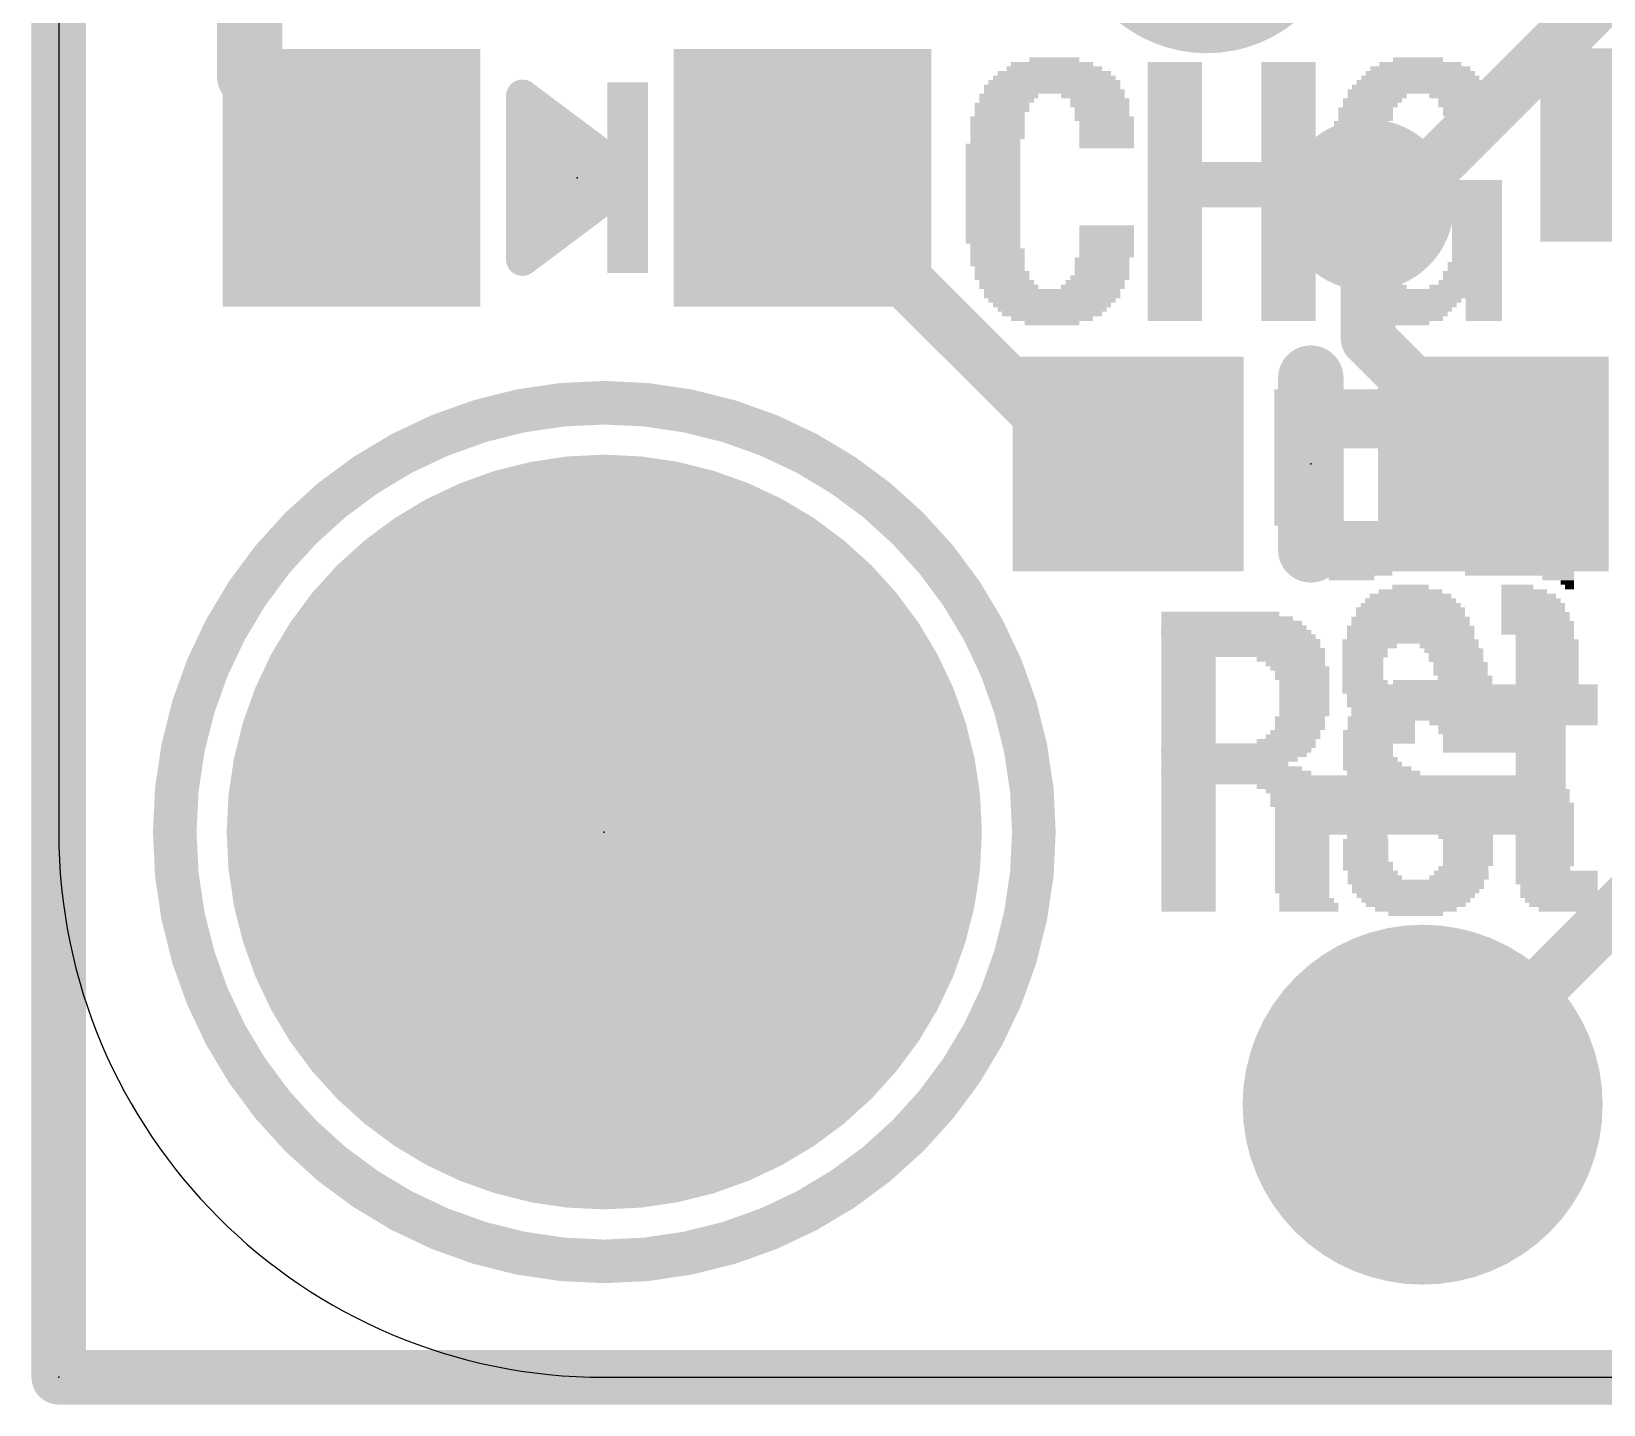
# Model space of a CAD drawing. Extents: x -0.1 to 50.8, y -0.1 to 23.
# Drawn here: x -0.13 to 7.19, y -0.13 to 6.27 of the extents above; entities that cross this region are included whole.
import ezdxf

# ---------------------------------------------------------------- set-up
doc = ezdxf.new("R2010")
doc.units = 0
for name, color, linetype in [('1', 12, 'CONTINUOUS'), ('16', 5, 'CONTINUOUS'), ('17', 110, 'CONTINUOUS'), ('18', 110, 'CONTINUOUS'), ('20', 53, 'CONTINUOUS'), ('200', 40, 'CONTINUOUS'), ('201', 6, 'CONTINUOUS'), ('21', 40, 'CONTINUOUS'), ('23', 40, 'CONTINUOUS')]:
    doc.layers.add(name, color=color, linetype=linetype)

# ---------------------------------------------------------------- blocks, each defined once
blk = doc.blocks.new('RECT')
blk.add_solid([(-0.5, -0.5), (0.5, -0.5), (-0.5, 0.5), (0.5, 0.5)])
blk = doc.blocks.new('ROUNDP')
at = {"const_width": 0.5}
blk.add_lwpolyline([(0, -0.25, 1), (0, 0.25, 1), (0, -0.25)], format="xyb", dxfattribs=at)
blk = doc.blocks.new('OFFSETP100')
at = {"const_width": 1}
blk.add_lwpolyline([(0, 0), (1, 0)], dxfattribs=at)
at = {"const_width": 0.5}
for points in [[(0, 0.25, 1), (0, -0.25)], [(1, -0.25, 1), (1, 0.25)]]:
    blk.add_lwpolyline(points, format="xyb", dxfattribs=at)
blk = doc.blocks.new('ROUNDV')
at = {"const_width": 0.5}
blk.add_lwpolyline([(0, -0.25, 1), (0, 0.25, 1), (0, -0.25)], format="xyb", dxfattribs=at)

msp = doc.modelspace()

# ---------------------------------------------------------------- linework, layer by layer
at = {"layer": '1'}
for points, const_width in [([(0, 22.86), (0, 0)], 0.254), ([(0.889, 6.062), (0.889, 9.144)], 0.3048), ([(1.363, 5.588), (0.889, 6.062)], 0.3048), ([(1.363, 5.588), (1.363, 5.6855)], 0.3048), ([(3.463, 5.588), (3.849, 5.588)], 0.254), ([(3.463, 5.588), (4.7965, 4.2545)], 0.254), ([(6.096, 5.461), (6.096, 5.3975)], 0.254), ([(6.096, 4.8378), (6.096, 5.461)], 0.254), ([(6.6793, 4.2545), (6.096, 4.8378)], 0.254), ([(4.7965, 4.2545), (4.9793, 4.2545)], 0.254), ([(8.04, 2.96), (6.35, 1.27)], 0.254), ([(0, 0), (45.72, 0)], 0.254)]:
    msp.add_lwpolyline(points, dxfattribs=dict(at, const_width=const_width))
for points, const_width in [([(0.9429, 6.1159, 1), (0.8351, 6.0081)], 0.1524), ([(0.8128, 6.062, 1), (0.9652, 6.062)], 0.1524), ([(1.4392, 5.6855, 1), (1.2868, 5.6855)], 0.1524), ([(1.3091, 5.5341, 1), (1.4169, 5.6419)], 0.1524), ([(3.463, 5.6515, 1), (3.463, 5.5245)], 0.127), ([(3.5079, 5.6329, 1), (3.4181, 5.5431)], 0.127), ([(3.849, 5.5245, 1), (3.849, 5.6515)], 0.127), ([(1.2868, 5.588, 1), (1.4392, 5.588)], 0.1524), ([(6.1595, 5.461, 1), (6.0325, 5.461)], 0.127), ([(6.1595, 5.461, 1), (6.0325, 5.461)], 0.127), ([(6.0325, 5.3975, 1), (6.1595, 5.3975)], 0.127), ([(6.1409, 4.8827, 1), (6.0511, 4.7929)], 0.127), ([(6.0325, 4.8378, 1), (6.1595, 4.8378)], 0.127), ([(4.7965, 4.318, 1), (4.7965, 4.191)], 0.127), ([(4.7516, 4.2096, 1), (4.8414, 4.2994)], 0.127), ([(4.9793, 4.191, 1), (4.9793, 4.318)], 0.127), ([(6.6344, 4.2096, 1), (6.7242, 4.2994)], 0.127), ([(6.3051, 1.3149, 1), (6.3949, 1.2251)], 0.127), ([(0, 0.0635, 1), (0, -0.0635)], 0.127), ([(-0.0635, 0, 1), (0.0635, 0)], 0.127)]:
    msp.add_lwpolyline(points, format="xyb", dxfattribs=dict(at, const_width=const_width))
at = {"layer": '16', "const_width": 0.254}
for points in [[(0, 0), (0, 22.86)], [(8.509, 7.747), (6.223, 5.461)], [(6.223, 5.461), (6.096, 5.461)], [(38.1, 0), (0, 0)]]:
    msp.add_lwpolyline(points, dxfattribs=at)
at = {"layer": '16', "const_width": 0.127}
for points in [[(6.096, 5.5245, 1), (6.096, 5.3975)], [(6.1781, 5.5059, 1), (6.2679, 5.4161)], [(6.223, 5.3975, 1), (6.223, 5.5245)], [(0, 0.0635, 1), (0, -0.0635)], [(-0.0635, 0, 1), (0.0635, 0)]]:
    msp.add_lwpolyline(points, format="xyb", dxfattribs=at)
at = {"layer": '20'}
for p, q in [((0, 8.89), (0, 2.54)), ((2.54, 0), (48.26, 0))]:
    msp.add_line(p, q, dxfattribs=at)
msp.add_arc((2.54, 2.54), 2.54, 180, 270, dxfattribs=at)
at = {"layer": '21'}
for points, const_width in [([(2.667, 5.588), (2.159, 5.969)], 0.1524), ([(2.159, 5.969), (2.159, 5.207)], 0.1524), ([(2.159, 5.9436), (2.1929, 5.9436)], 0.1524), ([(2.159, 5.7912), (2.3961, 5.7912)], 0.1524), ([(2.159, 5.6388), (2.5993, 5.6388)], 0.1524), ([(2.159, 5.207), (2.667, 5.588)], 0.1524), ([(2.159, 5.4864), (2.5315, 5.4864)], 0.1524), ([(2.159, 5.334), (2.3283, 5.334)], 0.1524), ([(5.8293, 4.6545), (5.8293, 3.8545)], 0.3048)]:
    msp.add_lwpolyline(points, dxfattribs=dict(at, const_width=const_width))
for points, const_width in [([(2.1819, 5.9995, 1), (2.1361, 5.9385)], 0.0762), ([(2.1971, 5.969, 1), (2.1209, 5.969)], 0.0762), ([(2.159, 5.9817, 1), (2.159, 5.9055)], 0.0762), ([(2.1929, 5.9055, 1), (2.1929, 5.9817)], 0.0762), ([(2.159, 5.8293, 1), (2.159, 5.7531)], 0.0762), ([(2.3961, 5.7531, 1), (2.3961, 5.8293)], 0.0762), ([(2.159, 5.6769, 1), (2.159, 5.6007)], 0.0762), ([(2.5993, 5.6007, 1), (2.5993, 5.6769)], 0.0762), ([(2.6899, 5.5575, 1), (2.6441, 5.6185)], 0.0762), ([(2.6441, 5.5575, 1), (2.6899, 5.6185)], 0.0762), ([(2.159, 5.5245, 1), (2.159, 5.4483)], 0.0762), ([(2.5315, 5.4483, 1), (2.5315, 5.5245)], 0.0762), ([(2.159, 5.3721, 1), (2.159, 5.2959)], 0.0762), ([(2.3283, 5.2959, 1), (2.3283, 5.3721)], 0.0762), ([(2.1361, 5.2375, 1), (2.1819, 5.1765)], 0.0762), ([(2.1209, 5.207, 1), (2.1971, 5.207)], 0.0762), ([(5.9055, 4.6545, 1), (5.7531, 4.6545)], 0.1524), ([(2.54, 0.54, 1), (2.54, 4.54, 1), (2.54, 0.54)], 0.2032), ([(5.7531, 3.8545, 1), (5.9055, 3.8545)], 0.1524)]:
    msp.add_lwpolyline(points, format="xyb", dxfattribs=dict(at, const_width=const_width))
at = {"layer": '23'}
for p in [(2.413, 5.588), (5.8293, 4.2545), (2.54, 2.54), (0, 0)]:
    msp.add_point(p, dxfattribs=at)

# ---------------------------------------------------------------- block references
at = {"layer": '1'}
for p, xscale, yscale, rotation in [((1.363, 5.588), 1.2, 1.2, 270), ((3.463, 5.588), 1.2, 1.2, 270), ((7.348, 5.7405), 0.9, 0.9, 180)]:
    msp.add_blockref('RECT', p, dxfattribs=dict(at, xscale=xscale, yscale=yscale, rotation=rotation))
at = {"layer": '1', "xscale": 1.075}
for p in [(4.9793, 4.2545), (6.6793, 4.2545)]:
    msp.add_blockref('RECT', p, dxfattribs=at)
at = {"layer": '17', "rotation": 270}
for name, p, xscale, yscale in [('OFFSETP100', (5.345, 8.13), 1.308, 1.308), ('OFFSETP100', (5.345, 8.13), 1.308, 1.308), ('ROUNDP', (2.54, 2.54), 3.516, 3.516), ('ROUNDP', (2.54, 2.54), 3.516, 3.516), ('ROUNDP', (6.35, 1.27), 1.6764, 1.6764), ('ROUNDP', (6.35, 1.27), 1.6764, 1.6764)]:
    msp.add_blockref(name, p, dxfattribs=dict(at, xscale=xscale, yscale=yscale))
at = {"layer": '18', "xscale": 0.8001, "yscale": 0.8001}
msp.add_blockref('ROUNDV', (6.096, 5.461), dxfattribs=at)
msp.add_blockref('ROUNDV', (6.096, 5.461), dxfattribs=at)
at = {"layer": '200', "yscale": 0.0212}
for p, xscale in [((4.6353, 6.1381), 0.2328), ((6.3286, 6.1381), 0.2328), ((4.6353, 6.0746), 0.5291), ((4.6353, 6.0958), 0.4445), ((4.6247, 6.1169), 0.381), ((5.1962, 6.1169), 0.254), ((5.1962, 6.0958), 0.254), ((5.1962, 6.0746), 0.254), ((5.7254, 6.1169), 0.254), ((5.7254, 6.0958), 0.254), ((5.7254, 6.0746), 0.254), ((6.3392, 6.0746), 0.508), ((6.3392, 6.0958), 0.4657), ((6.3392, 6.1169), 0.381), ((4.6247, 6.0111), 0.635), ((4.6353, 6.0323), 0.6138), ((4.6353, 6.0534), 0.5715), ((5.1962, 6.0534), 0.254), ((5.1962, 6.0323), 0.254), ((5.1962, 6.0111), 0.254), ((5.7254, 6.0534), 0.254), ((5.7254, 6.0323), 0.254), ((5.7254, 6.0111), 0.254), ((6.3392, 6.0111), 0.635), ((6.3392, 6.0323), 0.5926), ((6.3392, 6.0534), 0.5503), ((4.3919, 5.9264), 0.254), ((4.4237, 5.9688), 0.2752), ((4.4131, 5.9476), 0.254), ((4.6353, 5.9899), 0.6561), ((4.8152, 5.9688), 0.2963), ((4.847, 5.9476), 0.2752), ((4.847, 5.9264), 0.2752), ((5.1962, 5.9899), 0.254), ((5.1962, 5.9688), 0.254), ((5.1962, 5.9476), 0.254), ((5.1962, 5.9264), 0.254), ((5.7254, 5.9899), 0.254), ((5.7254, 5.9688), 0.254), ((5.7254, 5.9476), 0.254), ((5.7254, 5.9264), 0.254), ((6.1169, 5.9476), 0.2752), ((6.1063, 5.9264), 0.254), ((6.3286, 5.9899), 0.6561), ((6.1381, 5.9688), 0.2752), ((6.5297, 5.9688), 0.2963), ((6.5508, 5.9476), 0.254), ((6.5614, 5.9264), 0.2752), ((4.3707, 5.8629), 0.254), ((4.3919, 5.9053), 0.254), ((4.3813, 5.8841), 0.2328), ((4.8681, 5.8629), 0.2752), ((4.8576, 5.9053), 0.254), ((4.8576, 5.8841), 0.254), ((5.1962, 5.9053), 0.254), ((5.1962, 5.8841), 0.254), ((5.1962, 5.8629), 0.254), ((5.7254, 5.9053), 0.254), ((5.7254, 5.8841), 0.254), ((5.7254, 5.8629), 0.254), ((6.0852, 5.9053), 0.254), ((6.0852, 5.8841), 0.254), ((6.0852, 5.8629), 0.254), ((6.572, 5.9053), 0.254), ((6.572, 5.8841), 0.254), ((6.5826, 5.8629), 0.2328), ((4.3707, 5.8418), 0.254), ((4.3707, 5.8206), 0.254), ((4.3707, 5.7994), 0.254), ((4.3707, 5.7783), 0.254), ((4.8787, 5.8418), 0.254), ((4.8787, 5.8206), 0.254), ((4.8787, 5.7994), 0.254), ((4.8787, 5.7783), 0.254), ((5.1962, 5.8418), 0.254), ((5.1962, 5.8206), 0.254), ((5.1962, 5.7994), 0.254), ((5.1962, 5.7783), 0.254), ((5.7254, 5.8418), 0.254), ((5.7254, 5.8206), 0.254), ((5.7254, 5.7994), 0.254), ((5.7254, 5.7783), 0.254), ((6.064, 5.8418), 0.254), ((6.064, 5.8206), 0.254), ((6.064, 5.7994), 0.254), ((6.064, 5.7783), 0.254), ((6.5826, 5.8418), 0.2328), ((6.5826, 5.8206), 0.2328), ((6.5826, 5.7994), 0.2328), ((6.5826, 5.7783), 0.2328), ((4.3496, 5.7359), 0.254), ((4.3496, 5.7148), 0.254), ((4.3602, 5.7571), 0.2328), ((4.8787, 5.7571), 0.254), ((4.8787, 5.7359), 0.254), ((5.1962, 5.7571), 0.254), ((5.1962, 5.7359), 0.254), ((5.1962, 5.7148), 0.254), ((5.7254, 5.7571), 0.254), ((5.7254, 5.7359), 0.254), ((5.7254, 5.7148), 0.254), ((6.0428, 5.7148), 0.254), ((6.064, 5.7571), 0.254), ((6.0534, 5.7359), 0.2328), ((4.3496, 5.6936), 0.254), ((4.3496, 5.6724), 0.254), ((4.3496, 5.6513), 0.254), ((4.3496, 5.6301), 0.254), ((5.1962, 5.6936), 0.254), ((5.1962, 5.6724), 0.254), ((5.4608, 5.6513), 0.7831), ((5.4608, 5.6301), 0.7831), ((5.7254, 5.6936), 0.254), ((5.7254, 5.6724), 0.254), ((6.0428, 5.6936), 0.254), ((6.0428, 5.6724), 0.254), ((6.0428, 5.6513), 0.254), ((6.0428, 5.6301), 0.254), ((4.3496, 5.6089), 0.254), ((4.3496, 5.5878), 0.254), ((4.3496, 5.5666), 0.254), ((5.4608, 5.6089), 0.7831), ((5.4608, 5.5878), 0.7831), ((5.4608, 5.5666), 0.7831), ((6.0428, 5.6089), 0.254), ((6.0428, 5.5878), 0.254), ((6.0428, 5.5666), 0.254), ((6.5191, 5.5666), 0.4021), ((4.3496, 5.5454), 0.254), ((4.3496, 5.5243), 0.254), ((4.3496, 5.5031), 0.254), ((4.3496, 5.4819), 0.254), ((5.4608, 5.5454), 0.7831), ((5.4608, 5.5243), 0.7831), ((5.4608, 5.5031), 0.7831), ((5.4608, 5.4819), 0.7831), ((6.0428, 5.5454), 0.254), ((6.0428, 5.5243), 0.254), ((6.0428, 5.5031), 0.254), ((6.0428, 5.4819), 0.254), ((6.5191, 5.5454), 0.4021), ((6.5191, 5.5243), 0.4021), ((6.5191, 5.5031), 0.4021), ((6.5191, 5.4819), 0.4021), ((4.3496, 5.4608), 0.254), ((4.3496, 5.4396), 0.254), ((4.3496, 5.4184), 0.254), ((5.1962, 5.4396), 0.254), ((5.1962, 5.4184), 0.254), ((5.4608, 5.4608), 0.7831), ((5.7254, 5.4396), 0.254), ((5.7254, 5.4184), 0.254), ((6.0428, 5.4608), 0.254), ((6.0428, 5.4396), 0.254), ((6.0428, 5.4184), 0.254), ((6.5191, 5.4608), 0.4021), ((6.5191, 5.4396), 0.4021), ((6.5191, 5.4184), 0.4021), ((4.3496, 5.3973), 0.254), ((4.3496, 5.3761), 0.254), ((4.3496, 5.355), 0.254), ((4.3496, 5.3338), 0.254), ((4.8787, 5.355), 0.254), ((4.8787, 5.3338), 0.254), ((5.1962, 5.3973), 0.254), ((5.1962, 5.3761), 0.254), ((5.1962, 5.355), 0.254), ((5.1962, 5.3338), 0.254), ((5.7254, 5.3973), 0.254), ((5.7254, 5.3761), 0.254), ((5.7254, 5.355), 0.254), ((5.7254, 5.3338), 0.254), ((6.0428, 5.3973), 0.254), ((6.0428, 5.3761), 0.254), ((6.0428, 5.355), 0.254), ((6.0428, 5.3338), 0.254), ((6.6037, 5.3973), 0.2328), ((6.6037, 5.3761), 0.2328), ((6.6037, 5.355), 0.2328), ((6.6037, 5.3338), 0.2328), ((4.3496, 5.3126), 0.254), ((4.3496, 5.2915), 0.254), ((4.3602, 5.2703), 0.2328), ((4.8787, 5.3126), 0.254), ((4.8787, 5.2915), 0.254), ((4.8787, 5.2703), 0.254), ((5.1962, 5.3126), 0.254), ((5.1962, 5.2915), 0.254), ((5.1962, 5.2703), 0.254), ((5.7254, 5.3126), 0.254), ((5.7254, 5.2915), 0.254), ((5.7254, 5.2703), 0.254), ((6.0428, 5.3126), 0.254), ((6.0534, 5.2915), 0.2752), ((6.064, 5.2703), 0.254), ((6.6037, 5.3126), 0.2328), ((6.6037, 5.2915), 0.2328), ((6.6037, 5.2703), 0.2328), ((4.3707, 5.2491), 0.254), ((4.3707, 5.228), 0.254), ((4.3707, 5.2068), 0.254), ((4.8576, 5.2068), 0.254), ((4.8787, 5.2491), 0.254), ((4.8787, 5.228), 0.254), ((5.1962, 5.2491), 0.254), ((5.1962, 5.228), 0.254), ((5.1962, 5.2068), 0.254), ((5.7254, 5.2491), 0.254), ((5.7254, 5.228), 0.254), ((5.7254, 5.2068), 0.254), ((6.064, 5.2491), 0.254), ((6.064, 5.228), 0.254), ((6.064, 5.2068), 0.254), ((6.6037, 5.2491), 0.2328), ((6.6037, 5.228), 0.2328), ((6.6037, 5.2068), 0.2328), ((4.3707, 5.1856), 0.254), ((4.3813, 5.1645), 0.2328), ((4.3919, 5.1433), 0.254), ((4.3919, 5.1221), 0.254), ((4.847, 5.1221), 0.2752), ((4.8576, 5.1856), 0.254), ((4.8576, 5.1645), 0.254), ((4.8576, 5.1433), 0.254), ((5.1962, 5.1856), 0.254), ((5.1962, 5.1645), 0.254), ((5.1962, 5.1433), 0.254), ((5.1962, 5.1221), 0.254), ((5.7254, 5.1856), 0.254), ((5.7254, 5.1645), 0.254), ((5.7254, 5.1433), 0.254), ((5.7254, 5.1221), 0.254), ((6.0746, 5.1856), 0.2752), ((6.0746, 5.1645), 0.2752), ((6.0958, 5.1433), 0.2752), ((6.0958, 5.1221), 0.2752), ((6.5826, 5.1433), 0.2752), ((6.5826, 5.1221), 0.2752), ((6.5932, 5.1856), 0.254), ((6.5932, 5.1645), 0.254), ((4.4131, 5.101), 0.254), ((4.4237, 5.0798), 0.2752), ((4.6247, 5.0586), 0.635), ((4.8152, 5.0798), 0.2963), ((4.8258, 5.101), 0.2752), ((5.1962, 5.101), 0.254), ((5.1962, 5.0798), 0.254), ((5.1962, 5.0586), 0.254), ((5.7254, 5.101), 0.254), ((5.7254, 5.0798), 0.254), ((5.7254, 5.0586), 0.254), ((6.1063, 5.101), 0.2963), ((6.3497, 5.0586), 0.7408), ((6.1275, 5.0798), 0.2963), ((6.5508, 5.0798), 0.3387), ((6.572, 5.101), 0.2963), ((4.6247, 5.0375), 0.635), ((4.6247, 5.0163), 0.5926), ((4.6247, 4.9951), 0.5503), ((4.6247, 4.974), 0.508), ((5.1962, 5.0375), 0.254), ((5.1962, 5.0163), 0.254), ((5.1962, 4.9951), 0.254), ((5.1962, 4.974), 0.254), ((5.7254, 5.0375), 0.254), ((5.7254, 5.0163), 0.254), ((5.7254, 4.9951), 0.254), ((5.7254, 4.974), 0.254), ((6.3603, 5.0375), 0.7196), ((6.2651, 5.0163), 0.5291), ((6.2651, 4.9951), 0.4868), ((6.2651, 4.974), 0.4445), ((6.6355, 5.0163), 0.1693), ((6.6355, 4.9951), 0.1693), ((6.6355, 4.974), 0.1693), ((4.6247, 4.9528), 0.4656), ((4.6247, 4.9316), 0.381), ((4.6247, 4.9105), 0.254), ((5.1962, 4.9528), 0.254), ((5.1962, 4.9316), 0.254), ((5.7254, 4.9528), 0.254), ((5.7254, 4.9316), 0.254), ((6.2651, 4.9528), 0.4021), ((6.2757, 4.9316), 0.3387), ((6.2757, 4.9105), 0.2117), ((6.6355, 4.9528), 0.1693), ((6.6355, 4.9316), 0.1693), ((5.4079, 3.5559), 0.5503), ((5.4396, 3.5347), 0.6138), ((5.4608, 3.5135), 0.6561), ((6.9001, 3.5135), 0.2328), ((5.4714, 3.4924), 0.6773), ((5.4819, 3.4712), 0.6985), ((5.4925, 3.45), 0.7196), ((6.9001, 3.4924), 0.2328), ((6.9001, 3.4712), 0.2328), ((6.9001, 3.45), 0.2328), ((5.5031, 3.4289), 0.7408), ((5.5031, 3.4077), 0.7408), ((5.5137, 3.3865), 0.762), ((5.5137, 3.3654), 0.762), ((6.9001, 3.4289), 0.2328), ((6.9001, 3.4077), 0.2328), ((6.9001, 3.3865), 0.2328), ((6.9001, 3.3654), 0.2328), ((5.2597, 3.3442), 0.254), ((5.2597, 3.323), 0.254), ((5.2597, 3.3019), 0.254), ((5.7359, 3.3442), 0.3175), ((5.7571, 3.323), 0.2752), ((5.7783, 3.3019), 0.2752), ((6.9001, 3.3442), 0.2328), ((6.9001, 3.323), 0.2328), ((6.9001, 3.3019), 0.2328), ((5.2597, 3.2807), 0.254), ((5.2597, 3.2595), 0.254), ((5.2597, 3.2384), 0.254), ((5.2597, 3.2172), 0.254), ((5.7889, 3.2807), 0.254), ((5.7889, 3.2595), 0.254), ((5.7994, 3.2384), 0.2328), ((5.7994, 3.2172), 0.2328), ((6.3286, 3.2172), 0.3598), ((6.3286, 3.2384), 0.2328), ((6.9106, 3.2172), 0.508), ((6.9001, 3.2807), 0.2328), ((6.9001, 3.2595), 0.2328), ((6.9001, 3.2384), 0.2328), ((5.2597, 3.196), 0.254), ((5.2597, 3.1749), 0.254), ((5.2597, 3.1537), 0.254), ((5.7994, 3.196), 0.2328), ((5.7994, 3.1749), 0.2328), ((5.7994, 3.1537), 0.2328), ((6.3286, 3.1537), 0.5291), ((6.3286, 3.1749), 0.4868), ((6.3286, 3.196), 0.4445), ((6.9106, 3.196), 0.508), ((6.9106, 3.1749), 0.508), ((6.9106, 3.1537), 0.508), ((5.2597, 3.1325), 0.254), ((5.2597, 3.1114), 0.254), ((5.2597, 3.0902), 0.254), ((5.2597, 3.069), 0.254), ((5.7783, 3.069), 0.2328), ((5.7994, 3.1325), 0.2328), ((5.7994, 3.1114), 0.2328), ((5.7994, 3.0902), 0.2328), ((6.318, 3.069), 0.635), ((6.318, 3.1114), 0.5926), ((6.3286, 3.0902), 0.6138), ((6.3286, 3.1325), 0.5715), ((6.9106, 3.1325), 0.508), ((6.9106, 3.1114), 0.508), ((6.9106, 3.0902), 0.508), ((6.9106, 3.069), 0.508), ((5.2597, 3.0479), 0.254), ((5.2597, 3.0267), 0.254), ((5.2597, 3.0055), 0.254), ((5.7571, 3.0055), 0.2328), ((5.7783, 3.0479), 0.2328), ((5.7783, 3.0267), 0.2328), ((6.1063, 3.0055), 0.254), ((6.1381, 3.0479), 0.2752), ((6.1169, 3.0267), 0.2328), ((6.5085, 3.0479), 0.254), ((6.5402, 3.0267), 0.2328), ((6.5402, 3.0055), 0.2328), ((6.9106, 3.0479), 0.508), ((6.9001, 3.0267), 0.2328), ((6.9001, 3.0055), 0.2328), ((5.2597, 2.9844), 0.254), ((5.2597, 2.9632), 0.254), ((5.4925, 2.942), 0.7196), ((5.4819, 2.9209), 0.6985), ((5.7148, 2.9632), 0.2752), ((5.7465, 2.9844), 0.254), ((6.0958, 2.9844), 0.2328), ((6.0958, 2.9632), 0.2328), ((6.0958, 2.942), 0.2328), ((6.0958, 2.9209), 0.2328), ((6.5508, 2.9844), 0.2117), ((6.5508, 2.9632), 0.2117), ((6.5508, 2.942), 0.2117), ((6.5508, 2.9209), 0.2117), ((6.9001, 2.9844), 0.2328), ((6.9001, 2.9632), 0.2328), ((6.9001, 2.942), 0.2328), ((6.9001, 2.9209), 0.2328), ((5.4714, 2.8997), 0.6773), ((5.4502, 2.8786), 0.635), ((5.429, 2.8574), 0.5926), ((6.1063, 2.8786), 0.254), ((6.1169, 2.8574), 0.2752), ((6.0958, 2.8997), 0.2328), ((6.9001, 2.8997), 0.2328), ((6.9001, 2.8786), 0.2328), ((6.9001, 2.8574), 0.2328), ((5.4608, 2.8362), 0.6561), ((5.4819, 2.8151), 0.6985), ((5.4925, 2.7939), 0.7196), ((5.5031, 2.7727), 0.7408), ((6.1381, 2.8362), 0.3175), ((6.1698, 2.8151), 0.3387), ((6.2016, 2.7939), 0.4022), ((6.2439, 2.7727), 0.4445), ((6.9001, 2.8362), 0.2328), ((6.9001, 2.8151), 0.2328), ((6.9001, 2.7939), 0.2328), ((6.9001, 2.7727), 0.2328), ((5.2597, 2.7516), 0.254), ((5.2597, 2.7304), 0.254), ((5.2597, 2.7092), 0.254), ((5.7359, 2.7516), 0.3175), ((5.7571, 2.7304), 0.2752), ((5.7677, 2.7092), 0.254), ((6.2651, 2.7516), 0.4868), ((6.2968, 2.7304), 0.508), ((6.318, 2.7092), 0.508), ((6.9001, 2.7516), 0.2328), ((6.9001, 2.7304), 0.2328), ((6.9001, 2.7092), 0.2328), ((5.2597, 2.6881), 0.254), ((5.2597, 2.6669), 0.254), ((5.2597, 2.6457), 0.254), ((5.2597, 2.6246), 0.254), ((5.7783, 2.6881), 0.2752), ((5.7783, 2.6669), 0.2752), ((5.7889, 2.6457), 0.254), ((5.7889, 2.6246), 0.254), ((6.3497, 2.6881), 0.5291), ((6.3603, 2.6669), 0.508), ((6.3921, 2.6457), 0.4868), ((6.4344, 2.6246), 0.4445), ((6.9001, 2.6881), 0.2328), ((6.9001, 2.6669), 0.2328), ((6.9001, 2.6457), 0.2328), ((6.9001, 2.6246), 0.2328), ((5.2597, 2.6034), 0.254), ((5.2597, 2.5822), 0.254), ((5.2597, 2.5611), 0.254), ((5.7889, 2.6034), 0.254), ((5.7889, 2.5822), 0.254), ((5.7889, 2.5611), 0.254), ((6.4556, 2.6034), 0.4022), ((6.4873, 2.5822), 0.3387), ((6.5191, 2.5611), 0.3175), ((6.9001, 2.6034), 0.2328), ((6.9001, 2.5822), 0.2328), ((6.9001, 2.5611), 0.2328), ((5.2597, 2.5399), 0.254), ((5.2597, 2.5187), 0.254), ((5.2597, 2.4976), 0.254), ((5.7889, 2.5399), 0.254), ((5.7889, 2.5187), 0.254), ((5.7889, 2.4976), 0.254), ((6.0852, 2.4976), 0.2117), ((6.5402, 2.5399), 0.2752), ((6.5508, 2.5187), 0.254), ((6.5614, 2.4976), 0.2328), ((6.9001, 2.5399), 0.2328), ((6.9001, 2.5187), 0.2328), ((6.9001, 2.4976), 0.2328), ((5.2597, 2.4764), 0.254), ((5.2597, 2.4552), 0.254), ((5.2597, 2.4341), 0.254), ((5.2597, 2.4129), 0.254), ((5.7889, 2.4764), 0.254), ((5.7889, 2.4552), 0.254), ((5.7889, 2.4341), 0.254), ((5.7889, 2.4129), 0.254), ((6.0852, 2.4764), 0.2117), ((6.0852, 2.4552), 0.2117), ((6.0852, 2.4341), 0.2117), ((6.0852, 2.4129), 0.2117), ((6.5614, 2.4764), 0.2328), ((6.5614, 2.4552), 0.2328), ((6.5614, 2.4341), 0.2328), ((6.5614, 2.4129), 0.2328), ((6.9001, 2.4764), 0.2328), ((6.9001, 2.4552), 0.2328), ((6.9001, 2.4341), 0.2328), ((6.9001, 2.4129), 0.2328), ((5.2597, 2.3917), 0.254), ((5.2597, 2.3706), 0.254), ((5.2597, 2.3494), 0.254), ((5.7889, 2.3917), 0.254), ((5.7889, 2.3706), 0.254), ((5.7889, 2.3494), 0.254), ((6.0958, 2.3917), 0.2328), ((6.0958, 2.3706), 0.2328), ((6.1169, 2.3494), 0.2328), ((6.5297, 2.3494), 0.254), ((6.5402, 2.3706), 0.2328), ((6.5614, 2.3917), 0.2328), ((6.9106, 2.3917), 0.254), ((6.9106, 2.3706), 0.254), ((6.9741, 2.3494), 0.381), ((5.2597, 2.3282), 0.254), ((5.2597, 2.3071), 0.254), ((5.2597, 2.2859), 0.254), ((5.2597, 2.2647), 0.254), ((5.7889, 2.3282), 0.254), ((5.7889, 2.3071), 0.254), ((5.7889, 2.2859), 0.254), ((5.7889, 2.2647), 0.254), ((6.1275, 2.3282), 0.254), ((6.318, 2.3071), 0.635), ((6.3286, 2.2859), 0.6138), ((6.318, 2.2647), 0.5926), ((6.5191, 2.3282), 0.2752), ((6.9741, 2.3282), 0.381), ((6.9741, 2.3071), 0.381), ((6.9847, 2.2859), 0.3598), ((6.9847, 2.2647), 0.3598), ((5.2597, 2.2436), 0.254), ((5.2597, 2.2224), 0.254), ((5.2597, 2.2012), 0.254), ((5.7994, 2.2436), 0.2328), ((5.81, 2.2224), 0.254), ((5.8206, 2.2012), 0.2752), ((6.318, 2.2436), 0.5503), ((6.318, 2.2224), 0.508), ((6.318, 2.2012), 0.4656), ((6.9847, 2.2436), 0.3598), ((6.9953, 2.2224), 0.3387), ((7.0059, 2.2012), 0.3175), ((5.2597, 2.1801), 0.254), ((5.8206, 2.1801), 0.2752), ((6.318, 2.1801), 0.381), ((6.318, 2.1589), 0.254), ((7.0271, 2.1801), 0.2752)]:
    msp.add_blockref('RECT', p, dxfattribs=dict(at, xscale=xscale))
at = {"layer": '201', "yscale": 0.0212, "rotation": 180}
for p, xscale in [((6.3572, 4.5913), 1.3964), ((6.3572, 4.5702), 1.3964), ((6.3572, 4.549), 1.3964), ((6.3572, 4.5279), 1.3964), ((6.3572, 4.5067), 1.3964), ((6.3572, 4.4855), 1.3964), ((6.3572, 4.4644), 1.3964), ((6.3572, 4.4432), 1.3964), ((6.3572, 4.4221), 1.3964), ((6.3572, 4.4009), 1.3964), ((6.3572, 4.3797), 1.3964), ((6.3572, 4.3586), 1.3964), ((6.3572, 4.3374), 1.3964), ((5.7648, 4.3163), 0.2116), ((6.3678, 4.3163), 0.1904), ((5.7648, 4.2951), 0.2116), ((5.7648, 4.274), 0.2116), ((5.7648, 4.2528), 0.2116), ((6.3678, 4.2951), 0.1904), ((6.3678, 4.274), 0.1904), ((6.3678, 4.2528), 0.1904), ((5.7648, 4.2316), 0.2116), ((5.7648, 4.2105), 0.2116), ((5.7648, 4.1893), 0.2116), ((5.7648, 4.1682), 0.2116), ((6.3678, 4.2316), 0.1904), ((6.3678, 4.2105), 0.1904), ((6.3678, 4.1893), 0.1904), ((6.3678, 4.1682), 0.1904), ((5.7648, 4.147), 0.2116), ((5.7648, 4.1258), 0.2116), ((5.7754, 4.1047), 0.2327), ((6.3572, 4.1047), 0.2116), ((6.3678, 4.147), 0.1904), ((6.3678, 4.1258), 0.1904), ((5.7859, 4.0412), 0.2539), ((5.7965, 4.0201), 0.2751), ((5.7754, 4.0835), 0.2327), ((5.7754, 4.0624), 0.2327), ((6.3784, 4.0201), 0.3809), ((6.3678, 4.0624), 0.2751), ((6.3784, 4.0412), 0.2962), ((6.3678, 4.0835), 0.2327), ((6.3466, 3.9777), 1.3753), ((5.8177, 3.9989), 0.3174), ((6.3678, 3.9566), 1.3753), ((6.5476, 3.9989), 0.804), ((6.0187, 3.9354), 0.6771), ((6.0187, 3.9143), 0.6771), ((6.0293, 3.8931), 0.6559), ((6.0187, 3.872), 0.6347), ((6.7169, 3.9354), 0.6771), ((6.7169, 3.9143), 0.6771), ((6.7169, 3.8931), 0.6771), ((6.7169, 3.872), 0.6771), ((6.0293, 3.8508), 0.6136), ((6.0187, 3.8296), 0.5924), ((6.0187, 3.8085), 0.5501), ((6.7275, 3.8508), 0.6559), ((6.7275, 3.8296), 0.6559), ((6.7381, 3.8085), 0.6347), ((6.0187, 3.7873), 0.5078), ((6.0293, 3.7662), 0.4443), ((6.0293, 3.745), 0.3597), ((6.0187, 3.7238), 0.2116), ((6.7486, 3.7873), 0.6136), ((6.7698, 3.7662), 0.5713), ((6.8015, 3.745), 0.5078), ((6.9814, 3.7238), 0.1481), ((6.2937, 3.6604), 0.2962), ((6.2937, 3.6815), 0.1693), ((6.7909, 3.6815), 0.1481), ((6.8227, 3.6604), 0.2116), ((7.0237, 3.7027), 0.0635), ((7.0343, 3.6815), 0.0423), ((6.2937, 3.5969), 0.4655), ((6.2937, 3.6181), 0.4232), ((6.2937, 3.6392), 0.3808), ((6.8438, 3.6392), 0.2539), ((6.8544, 3.6181), 0.2751), ((6.865, 3.5969), 0.2962), ((6.2937, 3.5334), 0.5501), ((6.2937, 3.5123), 0.5501), ((6.2937, 3.5757), 0.5078), ((6.2937, 3.5546), 0.5078), ((6.865, 3.5757), 0.2962), ((6.8756, 3.5546), 0.3174), ((6.8756, 3.5334), 0.3174), ((6.8862, 3.5123), 0.3385), ((6.2937, 3.4911), 0.5924), ((6.2937, 3.4699), 0.5924), ((6.2937, 3.4488), 0.5924), ((6.8862, 3.4911), 0.3385), ((6.8862, 3.4699), 0.3385), ((6.9391, 3.4488), 0.2327), ((6.0821, 3.3853), 0.2116), ((6.0821, 3.3642), 0.2116), ((6.2937, 3.4276), 0.6347), ((6.1033, 3.4065), 0.2539), ((6.4736, 3.4065), 0.2751), ((6.4947, 3.3853), 0.2751), ((6.5053, 3.3642), 0.2539), ((6.9708, 3.4276), 0.2116), ((6.9814, 3.4065), 0.1904), ((6.9814, 3.3853), 0.1904), ((6.992, 3.3642), 0.1693), ((6.0716, 3.343), 0.1904), ((6.0716, 3.3218), 0.1904), ((6.0716, 3.3007), 0.1904), ((6.5053, 3.343), 0.2539), ((6.5265, 3.3218), 0.2539), ((6.5265, 3.3007), 0.2539), ((6.992, 3.343), 0.1693), ((6.992, 3.3218), 0.1693), ((6.992, 3.3007), 0.1693), ((6.0821, 3.2372), 0.2116), ((6.0821, 3.216), 0.2116), ((6.0716, 3.2795), 0.1904), ((6.0716, 3.2584), 0.1904), ((6.5265, 3.2795), 0.2539), ((6.5476, 3.2584), 0.2539), ((6.5476, 3.2372), 0.2539), ((6.5582, 3.216), 0.2751), ((6.9708, 3.216), 0.2116), ((6.9814, 3.2372), 0.1904), ((6.992, 3.2795), 0.1693), ((6.992, 3.2584), 0.1693), ((6.1033, 3.1949), 0.2539), ((6.1562, 3.1737), 0.3174), ((6.1562, 3.1526), 0.3174), ((6.5899, 3.1949), 0.2962), ((6.7486, 3.1737), 0.6136), ((6.7486, 3.1526), 0.6136), ((6.9602, 3.1949), 0.2327), ((6.1562, 3.1314), 0.3174), ((6.1668, 3.1103), 0.2962), ((6.1668, 3.0891), 0.2962), ((6.1774, 3.0679), 0.2751), ((6.7592, 3.1314), 0.5924), ((6.7592, 3.1103), 0.5924), ((6.7592, 3.0891), 0.5501), ((6.7592, 3.0679), 0.5501), ((6.1774, 3.0468), 0.2751), ((6.1879, 3.0256), 0.2539), ((6.1985, 3.0045), 0.2327), ((6.7592, 3.0468), 0.5078), ((6.7592, 3.0256), 0.5078), ((6.7592, 3.0045), 0.4655), ((6.0927, 2.9198), 0.1904), ((6.2197, 2.9833), 0.1904), ((6.2514, 2.9621), 0.127), ((6.7592, 2.9833), 0.4232), ((6.7592, 2.9621), 0.3808), ((6.7486, 2.941), 0.3174), ((6.7486, 2.9198), 0.1904), ((6.0927, 2.8987), 0.1904), ((6.0927, 2.8775), 0.1904), ((6.0927, 2.8564), 0.1904), ((6.336, 2.7717), 1.2695), ((6.3149, 2.7929), 1.2272), ((6.0927, 2.8352), 0.1904), ((6.0927, 2.814), 0.1904), ((6.3572, 2.7506), 1.3118), ((6.3678, 2.7294), 1.333), ((6.3678, 2.7083), 1.333), ((6.3678, 2.6871), 1.333), ((6.3784, 2.6659), 1.3541), ((6.3784, 2.6448), 1.3541), ((6.3784, 2.6236), 1.3541), ((6.3784, 2.6025), 1.3541), ((6.3784, 2.5813), 1.3541), ((6.3784, 2.5601), 1.3541), ((6.3784, 2.539), 1.3541), ((6.0927, 2.5178), 0.1904), ((6.0927, 2.4967), 0.1904), ((6.9391, 2.5178), 0.2327), ((6.9602, 2.4967), 0.1904), ((6.0927, 2.4755), 0.1904), ((6.0927, 2.4544), 0.1904), ((6.0927, 2.4332), 0.1904), ((6.0927, 2.412), 0.1904), ((6.9602, 2.4755), 0.1904), ((6.9602, 2.4544), 0.1904), ((6.9602, 2.4332), 0.1904), ((6.9602, 2.412), 0.1904), ((6.0927, 2.3909), 0.1904), ((6.9602, 2.3909), 0.1904)]:
    msp.add_blockref('RECT', p, dxfattribs=dict(at, xscale=xscale))
at = {"layer": '21', "xscale": 0.889, "yscale": 0.1905, "rotation": 270}
msp.add_blockref('RECT', (2.6488, 5.588), dxfattribs=at)

doc.saveas('drawing.dxf')
